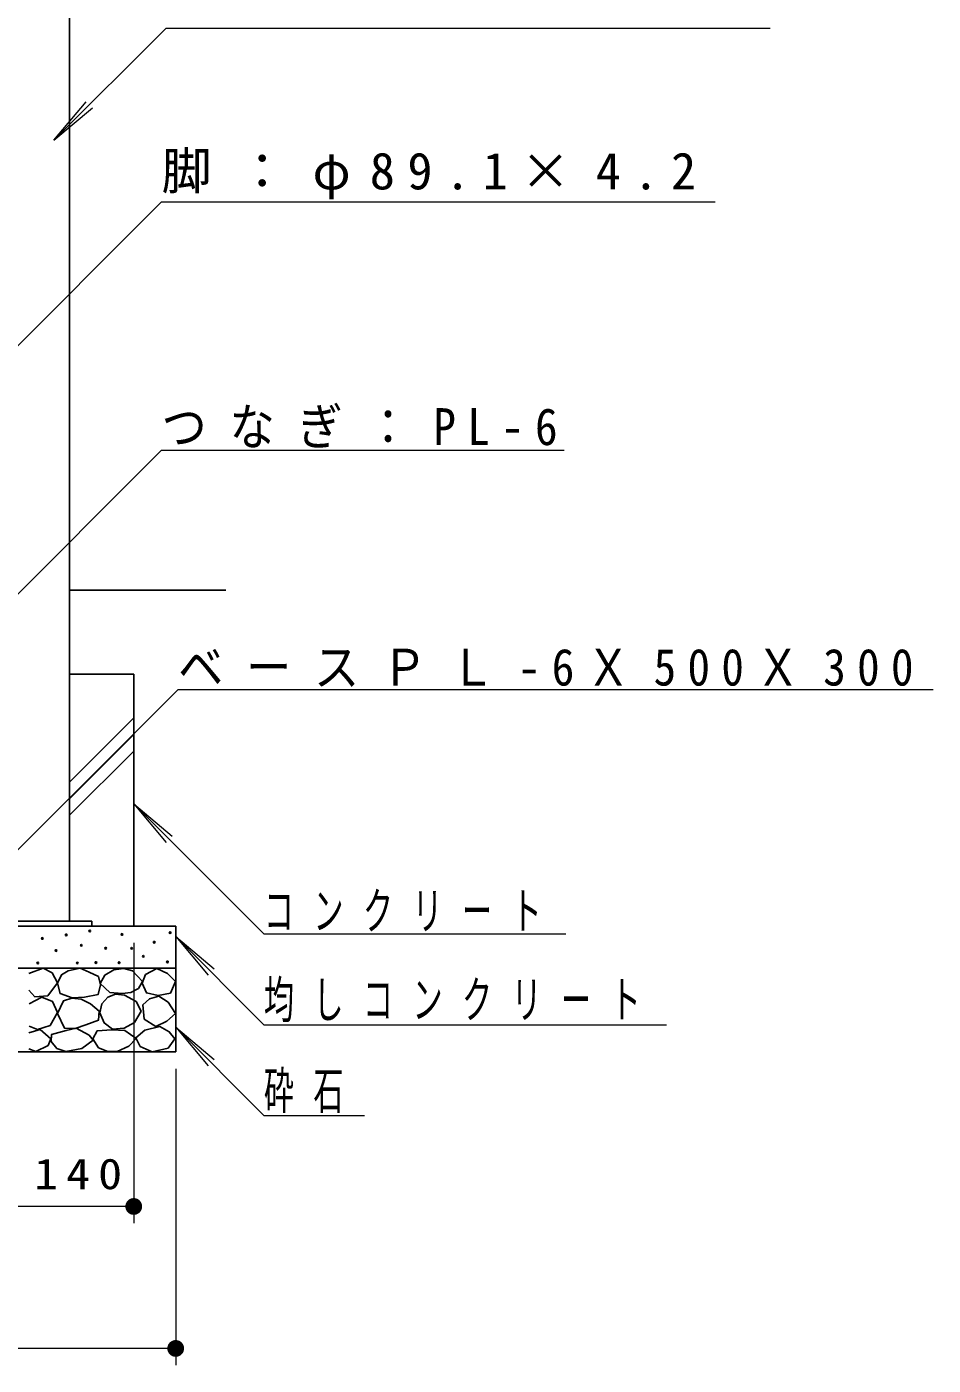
# Model space of a CAD drawing. Units: millimetres on the paper, scale 1:20. Extents: x -365 to 0, y -5 to 257.
# Drawn here: x -161.1 to -107.1, y 50.5 to 130.2 of the extents above; entities that cross this region are included whole.
import ezdxf

# ---------------------------------------------------------------- set-up
doc = ezdxf.new("R2010")
doc.units = ezdxf.units.MM
doc.layers.add('LY_1', color=7, linetype='Continuous', lineweight=13)
doc.styles.add('ＭＳ ゴシック', font='')
doc.styles.get('ＭＳ ゴシック').set_extended_font_data('MS Gothic')

# ---------------------------------------------------------------- blocks, each defined once
blk = doc.blocks.new('filled_dot')
at = {"color": 0, "linetype": 'Continuous', "lineweight": -2, "const_width": 1.25}
blk.add_lwpolyline([(-0.625, 0, 1), (0.625, 0, 1)], format="xyb", close=True, dxfattribs=at)

msp = doc.modelspace()

# ---------------------------------------------------------------- linework, layer by layer
at = {"layer": 'LY_1', "lineweight": 25}
for p, q in [((-158.554, 155.582), (-158.554, 76.982)), ((-158.554, 96.682), (-149.234, 96.682)), ((-158.554, 91.682), (-154.729, 91.682)), ((-154.729, 91.682), (-154.729, 76.682)), ((-187.229, 76.682), (-152.229, 76.682)), ((-182.229, 76.982), (-157.229, 76.982)), ((-157.229, 76.982), (-157.229, 76.682)), ((-152.229, 69.182), (-152.229, 76.682)), ((-187.229, 74.182), (-152.229, 74.182)), ((-187.229, 69.182), (-152.229, 69.182))]:
    msp.add_line(p, q, dxfattribs=at)
at = {"layer": 'LY_1'}
for p, q in [((-152.802, 130.173), (-159.487, 123.488)), ((-152.802, 130.173), (-116.802, 130.173)), ((-159.487, 123.488), (-157.559, 125.786)), ((-159.487, 123.488), (-157.189, 125.416)), ((-153.075, 119.814), (-178.063, 94.826)), ((-153.075, 119.814), (-120.075, 119.814)), ((-153.075, 105.025), (-169.319, 88.782)), ((-153.075, 105.025), (-129.075, 105.025)), ((-152.089, 90.776), (-165.882, 76.982)), ((-152.089, 90.776), (-107.089, 90.776)), ((-158.554, 85.256), (-154.729, 89.081)), ((-158.554, 84.266), (-154.729, 88.091)), ((-158.554, 83.277), (-154.729, 87.102)), ((-154.729, 83.965), (-152.801, 81.667)), ((-154.729, 83.965), (-152.431, 82.037)), ((-146.977, 76.213), (-154.729, 83.965)), ((-152.229, 76.059), (-150.301, 73.761)), ((-152.229, 76.059), (-149.931, 74.131)), ((-146.977, 70.807), (-152.229, 76.059)), ((-146.977, 76.213), (-128.977, 76.213)), ((-154.729, 75.682), (-154.729, 58.979)), ((-152.229, 70.653), (-150.301, 68.355)), ((-152.229, 70.653), (-149.931, 68.724)), ((-146.977, 65.4), (-152.229, 70.653)), ((-146.977, 70.807), (-122.977, 70.807)), ((-152.229, 68.182), (-152.229, 50.522)), ((-146.977, 65.4), (-140.977, 65.4)), ((-154.729, 59.979), (-161.729, 59.979)), ((-152.229, 51.522), (-187.229, 51.522))]:
    msp.add_line(p, q, dxfattribs=at)
at = {"layer": 'LY_1', "lineweight": 25}
for points in [[(-160.979, 73.847), (-160.123, 74.164), (-159.585, 73.895), (-159.268, 73.293), (-159.854, 72.532), (-160.63, 72.469), (-160.979, 72.865)], [(-160.963, 72.041), (-160.203, 72.437), (-159.569, 72.184), (-159.268, 71.534), (-159.712, 70.758), (-160.472, 70.52), (-160.963, 70.726)], [(-160.979, 70.314), (-160.314, 70.52), (-159.664, 69.966), (-159.838, 69.57), (-160.567, 69.205), (-160.979, 69.364)]]:
    msp.add_lwpolyline(points, dxfattribs=at)
for points in [[(-157.914, 74.167), (-157.377, 73.943), (-156.831, 73.675), (-156.714, 73.174), (-156.849, 72.61), (-157.672, 72.449), (-158.397, 72.404), (-159.122, 72.664), (-159.274, 73.272), (-159.041, 73.782), (-158.639, 74.006)], [(-155.323, 74.157), (-154.796, 74.022), (-154.214, 73.386), (-154.444, 72.968), (-154.901, 72.73), (-155.417, 72.657), (-156.161, 72.724), (-156.728, 73.265), (-156.444, 73.765), (-155.911, 74.075)], [(-153.351, 74.152), (-152.718, 73.851), (-152.242, 73.376), (-152.543, 72.679), (-153.272, 72.536), (-153.969, 72.695), (-154.223, 73.281), (-154.033, 73.788)], [(-154.687, 70.94), (-155.309, 70.595), (-155.985, 70.548), (-156.498, 70.91), (-156.742, 71.508), (-156.63, 72.045), (-156.282, 72.454), (-155.816, 72.619), (-155.282, 72.562), (-154.592, 72.193), (-154.295, 71.616)], [(-157.863, 72.336), (-157.309, 72.039), (-156.782, 71.62), (-156.836, 71.066), (-157.58, 70.796), (-158.215, 70.579), (-158.863, 70.606), (-159.269, 71.471), (-158.918, 72.228), (-158.414, 72.393)], [(-153.225, 72.505), (-152.686, 72.156), (-152.242, 71.475), (-152.749, 71.015), (-153.415, 70.699), (-154.112, 71.142), (-154.191, 71.982), (-153.783, 72.344)], [(-158.154, 70.592), (-157.384, 70.173), (-157.141, 69.876), (-157.83, 69.39), (-158.776, 69.2), (-159.306, 69.384), (-159.654, 69.809), (-159.627, 70.228), (-158.762, 70.457)], [(-156.039, 70.501), (-155.255, 70.46), (-154.593, 69.987), (-155.025, 69.528), (-155.715, 69.217), (-156.28, 69.209), (-156.823, 69.433), (-157.161, 69.96), (-156.904, 70.447)], [(-153.184, 70.708), (-152.615, 70.389), (-152.277, 69.966), (-152.681, 69.4), (-153.623, 69.197), (-154.339, 69.516), (-154.612, 70.021), (-154.073, 70.477)]]:
    msp.add_lwpolyline(points, close=True, dxfattribs=at)
for centre in [(-160.174, 75.941), (-158.755, 76.157), (-157.35, 76.387), (-155.427, 76.18), (-153.51, 75.721), (-152.559, 76.291), (-159.364, 75.224), (-157.85, 75.535), (-156.404, 75.36), (-154.856, 75.356), (-160.445, 74.481), (-158.093, 74.481), (-156.985, 74.508), (-155.601, 74.501), (-154.159, 74.881), (-152.718, 74.548)]:
    msp.add_circle(centre, 0.05, dxfattribs=at)

# ---------------------------------------------------------------- block references
at = {"layer": 'LY_1', "xscale": 0.4, "yscale": 0.4, "rotation": 180}
for p in [(-154.729, 59.979), (-152.229, 51.522)]:
    msp.add_blockref('filled_dot', p, dxfattribs=at)

# ---------------------------------------------------------------- texts
at = {"layer": 'LY_1', "style": 'ＭＳ ゴシック'}
for s, insert, char_height, attachment_point in [('\\T1.5;脚：φ89.1×4.2', (-153.075, 119.964), 2.199, 7), ('\\T1.5;\\W0.9;つなぎ：PL-6', (-153.075, 105.175), 2.199, 7), ('\\T1.5;\\W0.9;ベースＰＬ-6Ｘ500Ｘ300', (-152.089, 90.926), 2.199, 7), ('\\T1.64;\\W0.6;コンクリート', (-146.977, 76.363), 2.199, 7), ('\\T1.64;\\W0.6;均しコンクリート', (-146.977, 70.957), 2.199, 7), ('\\T1.64;\\W0.6;砕石', (-146.977, 65.55), 2.199, 7), ('\\T1.33;\\W1.15;140', (-157.808, 60.979), 1.833, 8)]:
    msp.add_mtext(s, dxfattribs=dict(at, insert=insert, char_height=char_height, attachment_point=attachment_point))

doc.saveas('drawing.dxf')
